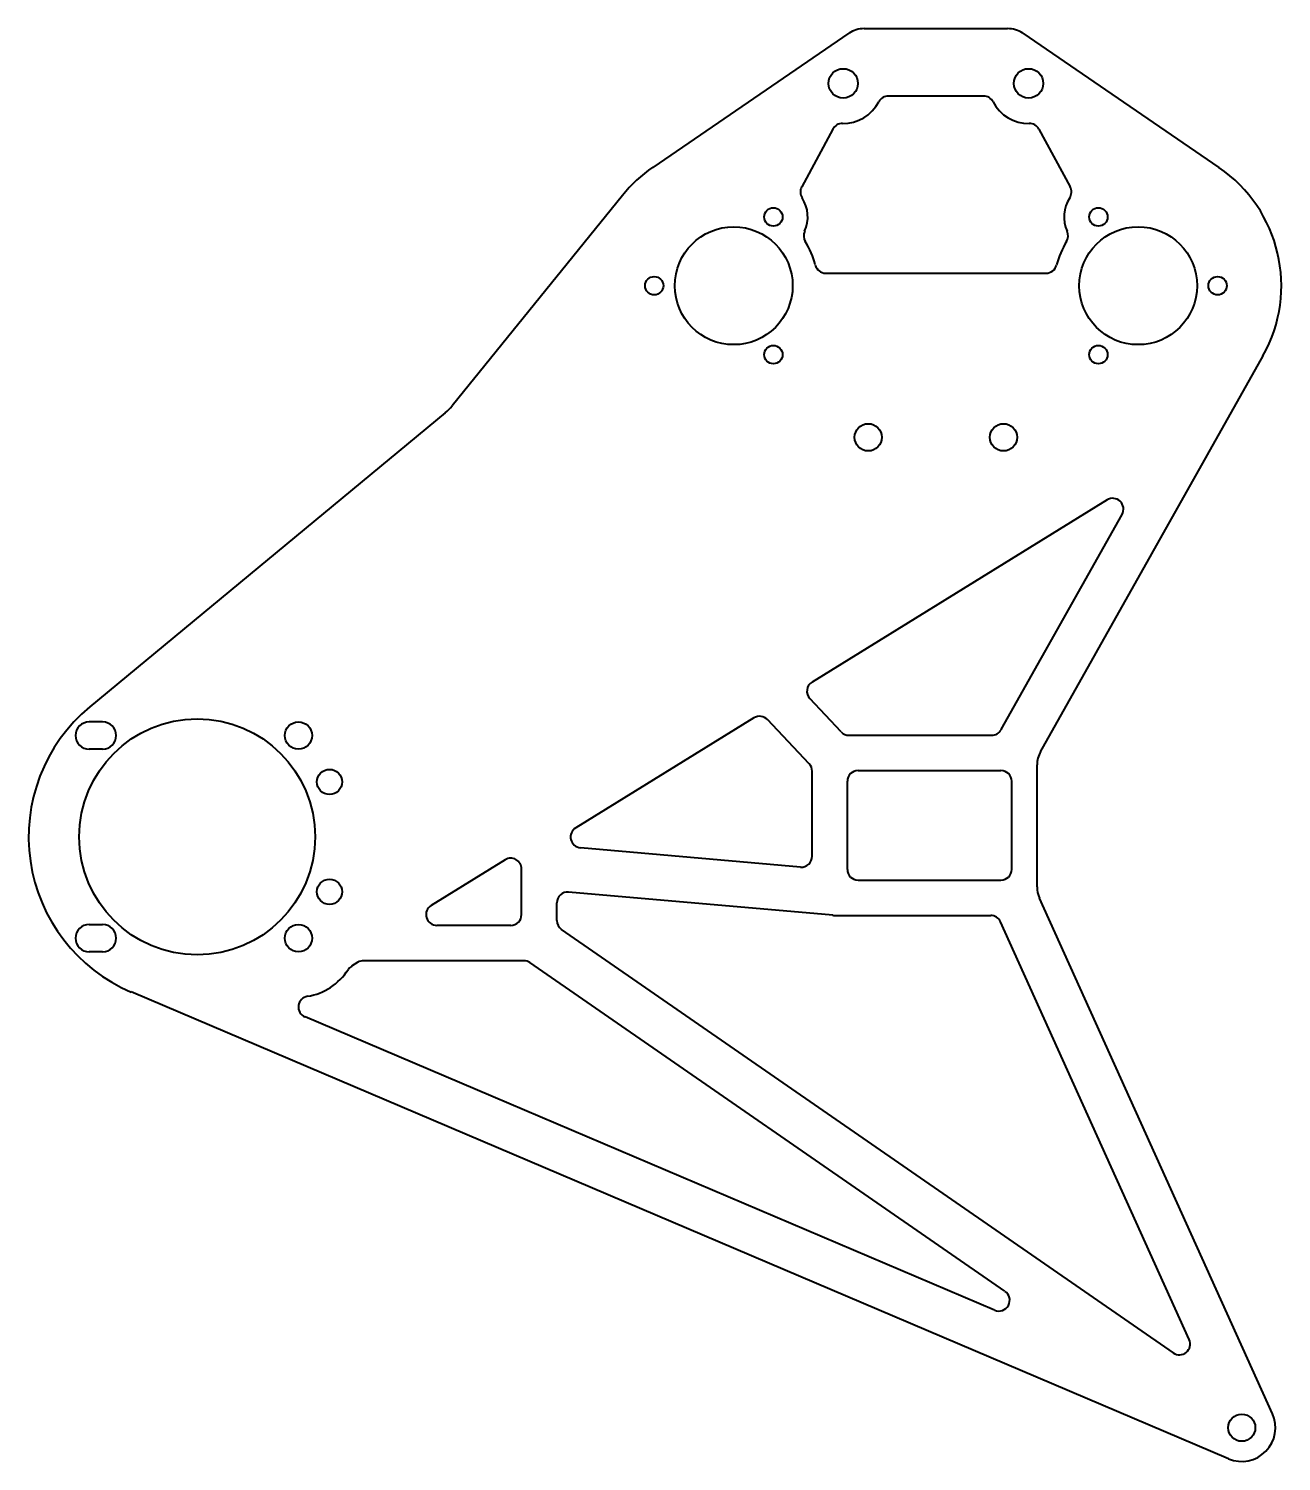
# Model space of a CAD drawing. Header units: inches. Extents: x -1.3 to 8, y -4.6 to 6.
import ezdxf

# ---------------------------------------------------------------- set-up
doc = ezdxf.new("R2010")
doc.units = ezdxf.units.IN
doc.header["$MEASUREMENT"] = 0
doc.layers.add('Visible', color=7, linetype='Continuous', lineweight=40)

msp = doc.modelspace()

# ---------------------------------------------------------------- linework, layer by layer
at = {"layer": 'Visible'}
for p, q in [((4.835, 5.957), (3.38, 4.963)), ((4.948, 5.992), (6.011, 5.992)), ((6.124, 5.957), (7.579, 4.963)), ((5.833, 5.492), (5.127, 5.492)), ((4.715, 5.247), (4.484, 4.819)), ((6.244, 5.247), (6.476, 4.819)), ((3.154, 4.754), (1.891, 3.196)), ((4.662, 4.179), (6.297, 4.179)), ((6.255, 0.631), (7.906, 3.565)), ((1.839, 3.143), (-0.797, 0.963)), ((6.749, 2.498), (4.561, 1.148)), ((5.963, 0.796), (6.861, 2.391)), ((4.778, 0.778), (4.544, 1.025)), ((-0.701, 0.852), (-0.801, 0.852)), ((4.13, 0.883), (2.808, 0.067)), ((4.54, 0.542), (4.23, 0.869)), ((4.836, 0.753), (5.893, 0.753)), ((-0.701, 0.651), (-0.801, 0.651)), ((6.23, -0.371), (6.23, 0.533)), ((4.562, -0.144), (4.562, 0.487)), ((4.903, 0.492), (5.962, 0.492)), ((4.823, -0.241), (4.823, 0.412)), ((6.042, -0.241), (6.042, 0.412)), ((4.475, -0.224), (2.843, -0.081)), ((2.284, -0.17), (1.736, -0.508)), ((2.406, -0.576), (2.406, -0.238)), ((4.715, -0.581), (2.754, -0.409)), ((4.903, -0.321), (5.962, -0.321)), ((2.667, -0.62), (2.667, -0.489)), ((7.976, -4.277), (6.247, -0.454)), ((4.73, -0.582), (5.886, -0.582)), ((7.359, -3.727), (5.959, -0.629)), ((-0.701, -0.651), (-0.801, -0.651)), ((2.326, -0.656), (1.778, -0.656)), ((7.241, -3.825), (2.702, -0.686)), ((-0.701, -0.852), (-0.801, -0.852)), ((1.193, -0.929), (1.145, -0.959)), ((2.423, -0.918), (1.235, -0.918)), ((5.992, -3.369), (2.468, -0.932)), ((7.65, -4.61), (-0.489, -1.15)), ((5.915, -3.508), (0.8, -1.334))]:
    msp.add_line(p, q, dxfattribs=at)
for centre, radius in [((4.792, 5.586), 0.109), ((6.167, 5.586), 0.109), ((4.274, 4.596), 0.068), ((6.685, 4.596), 0.068), ((3.98, 4.086), 0.437), ((6.98, 4.086), 0.437), ((3.39, 4.086), 0.068), ((7.569, 4.086), 0.068), ((4.274, 3.575), 0.068), ((6.685, 3.575), 0.068), ((4.978, 2.962), 0.101), ((5.981, 2.962), 0.101), ((0, 0), 0.875), ((0.751, 0.751), 0.101), ((0.982, 0.407), 0.0932), ((0.982, -0.407), 0.0932), ((0.751, -0.751), 0.101), ((7.748, -4.38), 0.101)]:
    msp.add_circle(centre, radius, dxfattribs=at)
for centre, radius, start, end in [((4.948, 5.792), 0.2, 90, 124.3379), ((6.011, 5.792), 0.2, 55.6621, 90), ((4.792, 5.586), 0.297, 269.0105, 332.5465), ((5.127, 5.412), 0.08, 90, 152.5465), ((5.833, 5.412), 0.08, 27.4535, 90), ((6.167, 5.586), 0.297, 207.4535, 270.9895), ((4.786, 5.209), 0.08, 89.0105, 151.5571), ((6.174, 5.209), 0.08, 28.4429, 90.9895), ((3.98, 4.086), 1.063, 124.3379, 140.9878), ((6.98, 4.086), 1.062, 330.6378, 55.6621), ((4.554, 4.781), 0.08, 151.5571, 213.5124), ((6.405, 4.781), 0.08, 326.4876, 28.4429), ((4.274, 4.596), 0.255, 335.252, 33.5124), ((6.685, 4.596), 0.255, 146.4876, 204.748), ((4.579, 4.456), 0.08, 155.252, 211.6801), ((6.38, 4.456), 0.08, 328.3199, 24.748), ((3.98, 4.086), 0.624, 14.2833, 31.6801), ((6.98, 4.086), 0.624, 148.3199, 165.7167), ((4.662, 4.259), 0.08, 194.2833, 270), ((6.297, 4.259), 0.08, 270, 345.7167), ((1.599, 3.433), 0.377, 309.5911, 320.9878), ((6.791, 2.43), 0.08, 330.6378, 121.6718), ((4.603, 1.08), 0.08, 121.6718, 223.4214), ((0, 0), 1.25, 129.5911, 246.9736), ((-0.801, 0.751), 0.101, 90, 270), ((-0.701, 0.751), 0.101, 270, 90), ((4.172, 0.814), 0.08, 43.4214, 121.6718), ((4.836, 0.833), 0.08, 223.4214, 270), ((5.893, 0.833), 0.08, 270, 330.8144), ((6.43, 0.533), 0.535, 150.6378, 150.8144), ((4.482, 0.487), 0.08, 0, 43.4214), ((6.43, 0.533), 0.2, 150.6378, 180), ((4.903, 0.412), 0.08, 90, 180), ((5.962, 0.412), 0.08, 0, 90), ((2.85, -0.001), 0.08, 121.6718, 264.9933), ((2.326, -0.238), 0.08, 0, 121.6718), ((4.482, -0.144), 0.08, 264.9933, 0), ((4.903, -0.241), 0.08, 180, 270), ((5.962, -0.241), 0.08, 270, 0), ((2.748, -0.489), 0.08, 84.9933, 180), ((6.43, -0.371), 0.2, 180, 204.3269), ((1.778, -0.576), 0.08, 121.6718, 270), ((2.326, -0.576), 0.08, 270, 0), ((2.748, -0.62), 0.08, 180, 235.3313), ((4.73, -0.414), 0.168, 264.9933, 270), ((5.886, -0.662), 0.08, 24.3269, 90), ((-0.801, -0.751), 0.101, 90, 270), ((-0.701, -0.751), 0.101, 270, 90), ((1.235, -0.998), 0.08, 90, 121.6718), ((2.423, -0.998), 0.08, 55.3313, 90), ((0.751, -0.751), 0.436, 278.9179, 327.5983), ((1.187, -1.028), 0.08, 121.6718, 147.5983), ((0.831, -1.261), 0.08, 98.9179, 246.9736), ((5.947, -3.435), 0.08, 246.9736, 55.3313), ((7.286, -3.76), 0.08, 235.3313, 24.3269), ((7.748, -4.38), 0.25, 246.9736, 24.3269)]:
    msp.add_arc(centre, radius, start, end, dxfattribs=at)

doc.saveas('drawing.dxf')
